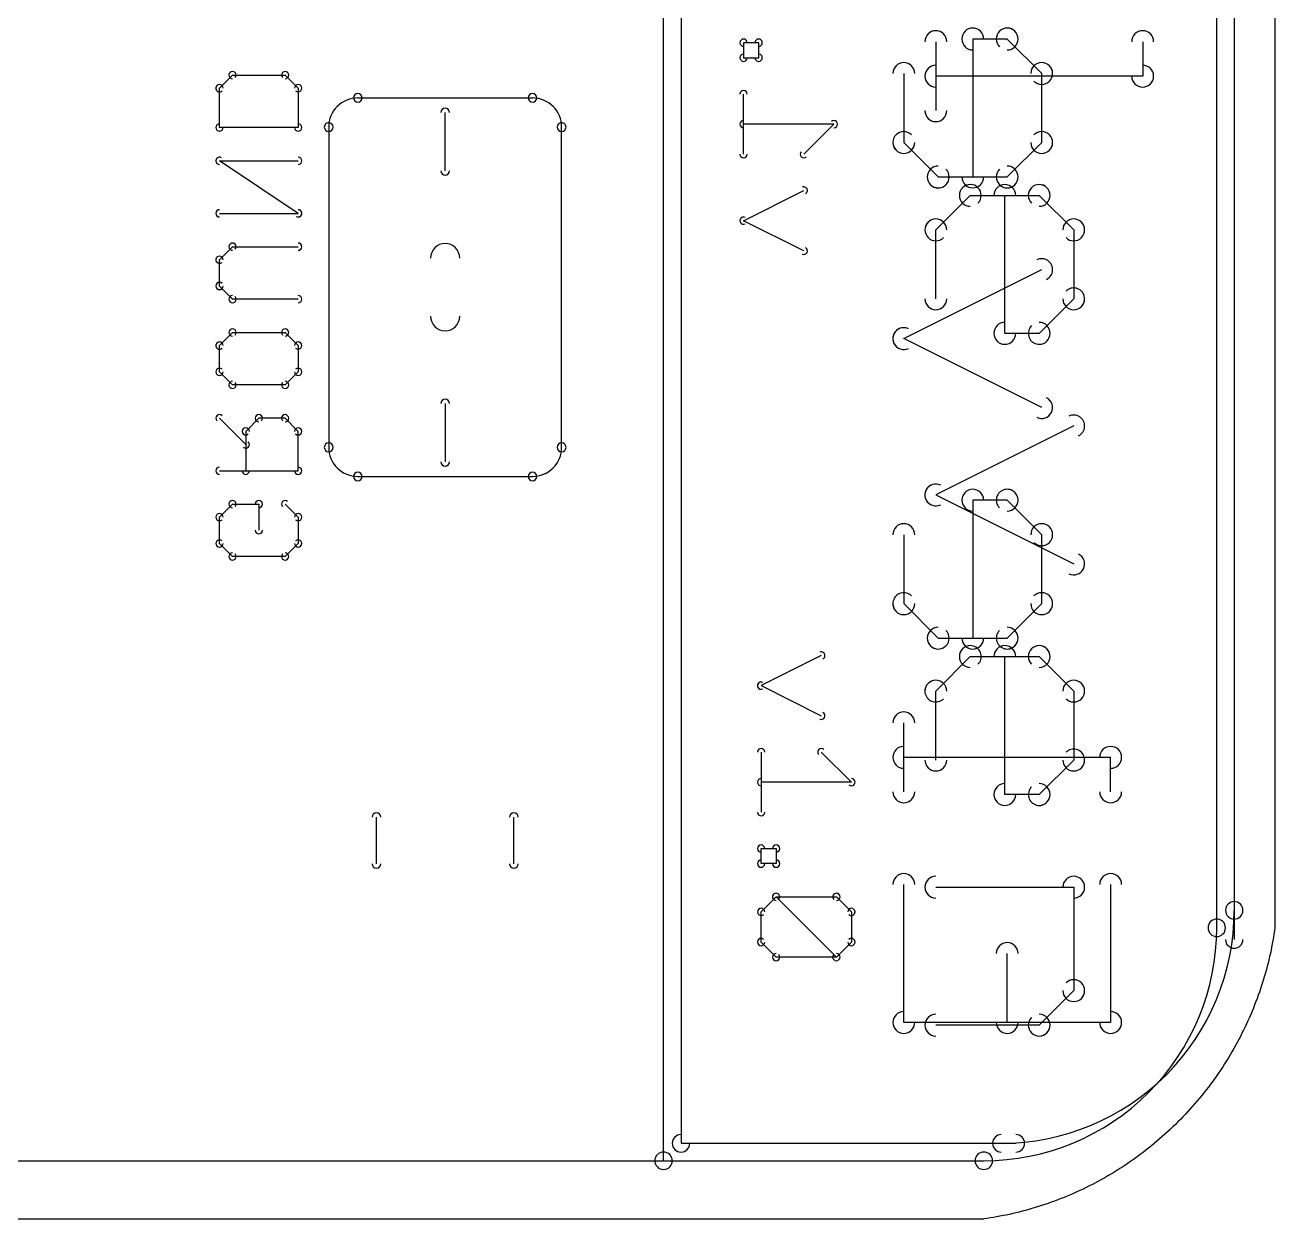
# Model space of a CAD drawing. Header units: inches. Extents: x 0 to 2.1, y -0.07 to 2.7.
# Drawn here: x 1.6707 to 2.1, y 0 to 0.41 of the extents above; entities that cross this region are included whole.
import ezdxf

# ---------------------------------------------------------------- set-up
doc = ezdxf.new("R2010")
doc.units = ezdxf.units.IN
doc.header["$LTSCALE"] = 0.0393700787401575
doc.header["$MEASUREMENT"] = 0
for name, color, linetype, true_color in [('freetronics11$components$ghosts', 9, 'Continuous', 0xbebebe), ('freetronics11$pcb', 96, 'Continuous', 0x007f00), ('freetronics11$screen', 52, 'Continuous', 0xd7d71f)]:
    doc.layers.add(name, color=color, linetype=linetype, true_color=true_color)

msp = doc.modelspace()

# ---------------------------------------------------------------- linework, layer by layer
at = {"layer": 'freetronics11$components$ghosts'}
for p, q in [((1.815, 0.3600000000000002, -0.0645677542339978), (1.815, 0.3800000000000002, -0.0645677542339978)), ((1.815, 0.2800000000000002, -0.0645677542339978), (1.815, 0.2600000000000002, -0.0645677542339978))]:
    msp.add_line(p, q, dxfattribs=at)
for centre, radius, start, end in [((1.815, 0.3800000000000002, -0.0645677542339978), 0.0015000000000001, 0, 180), ((1.815, 0.3600000000000002, -0.0645677542339978), 0.0015000000000001, 180, 0), ((1.815, 0.3300000000000002, -0.0645677542339978), 0.005, 0, 180), ((1.815, 0.3100000000000002, -0.0645677542339978), 0.005, 180, 0), ((1.815, 0.2800000000000002, -0.0645677542339978), 0.0015000000000001, 0, 180), ((1.815, 0.2600000000000002, -0.0645677542339978), 0.0015000000000001, 180, 0)]:
    msp.add_arc(centre, radius, start, end, dxfattribs=at)
at = {"layer": 'freetronics11$pcb'}
for p, q in [((2.1, 2.5, -0.063), (2.100000000000001, 0.1000000000000004, -0.063)), ((2.1, 2.5), (2.100000000000001, 0.1000000000000004)), ((2.100000000000001, 0.1000000000000004, -0.063), (2.100000000000001, 0.1000000000000004)), ((0.1000000000000008, 1e-16, -0.063), (2.000000000000002, 1e-16, -0.063)), ((0.1000000000000008, 1e-16), (2.000000000000002, 1e-16)), ((2.000000000000002, 1e-16, -0.063), (2.000000000000002, 1e-16))]:
    msp.add_line(p, q, dxfattribs=at)
for points in [[(2.100000000000001, 0.1000000000000004, -0.063), (2.087500800604823, 0.0124992291977263, -0.063), (2.000000000000002, 1e-16, -0.063)], [(2.100000000000001, 0.1000000000000004), (2.087500800604823, 0.0124992291977263), (2.000000000000002, 1e-16)]]:
    msp.add_rational_spline(points, [1, 0.7999939276539636, 0.9999999046296723], degree=2, dxfattribs=at)
at = {"layer": 'freetronics11$screen'}
for p, q in [((2.086, 0.5159999999999996), (2.086, 0.1059999999999996)), ((2.08, 0.1000000000000002, -0.0642037024644965), (2.08, 0.5100000000000002, -0.0642037024644965)), ((1.896, 0.4459999999999996), (1.896, 0.0259999999999996)), ((1.89, 0.0200000000000002, -0.0642037024644965), (1.89, 0.4400000000000002, -0.0642037024644965)), ((1.9175, 0.4039680000000002, -0.0642037024644965), (1.9175, 0.3987970000000002, -0.0642037024644965)), ((1.922671, 0.4039680000000002, -0.0642037024644965), (1.9175, 0.4039680000000002, -0.0642037024644965)), ((1.922671, 0.3987970000000002, -0.0642037024644965), (1.922671, 0.4039680000000002, -0.0642037024644965)), ((1.9835, 0.4043119999999996), (1.9835, 0.3806249999999995)), ((1.996187, 0.4052280000000002, -0.0642037024644965), (1.996187, 0.3578550000000002, -0.0642037024644965)), ((2.00803, 0.4052280000000002, -0.0642037024644965), (1.996187, 0.4052280000000002, -0.0642037024644965)), ((2.019874, 0.3933850000000002, -0.0642037024644965), (2.00803, 0.4052280000000002, -0.0642037024644965)), ((2.054561, 0.4043119999999996), (2.054561, 0.3924689999999996)), ((1.9175, 0.3987970000000002, -0.0642037024644965), (1.922671, 0.3987970000000002, -0.0642037024644965)), ((1.7375, 0.3883370000000002, -0.0642037024644965), (1.742004, 0.3928410000000002, -0.0642037024644965)), ((1.742004, 0.3928410000000002, -0.0642037024644965), (1.760019, 0.3928410000000002, -0.0642037024644965)), ((1.760019, 0.3928410000000002, -0.0642037024644965), (1.764523000000001, 0.3883370000000002, -0.0642037024644965)), ((1.9725, 0.3933850000000002, -0.0642037024644965), (1.9725, 0.3696980000000002, -0.0642037024644965)), ((2.054561, 0.3924689999999996), (1.9835, 0.3924689999999996)), ((2.019874, 0.3696980000000002, -0.0642037024644965), (2.019874, 0.3933850000000002, -0.0642037024644965)), ((1.7375, 0.3748260000000002, -0.0642037024644965), (1.7375, 0.3883370000000002, -0.0642037024644965)), ((1.764523000000001, 0.3883370000000002, -0.0642037024644965), (1.764523000000001, 0.3748260000000002, -0.0642037024644965)), ((1.785, 0.3850000000000002, -0.0642037024644965), (1.845, 0.3850000000000002, -0.0642037024644965)), ((1.9175, 0.3656480000000002, -0.0642037024644965), (1.9175, 0.3863330000000002, -0.0642037024644965)), ((1.764523000000001, 0.3748260000000002, -0.0642037024644965), (1.7375, 0.3748260000000002, -0.0642037024644965)), ((1.775, 0.3750000000000002, -0.0642037024644965), (1.775, 0.2650000000000002, -0.0642037024644965)), ((1.855, 0.2650000000000002, -0.0642037024644965), (1.855, 0.3750000000000002, -0.0642037024644965)), ((1.948526, 0.3759900000000002, -0.0642037024644965), (1.9175, 0.3759900000000002, -0.0642037024644965)), ((1.938184, 0.3656480000000002, -0.0642037024644965), (1.948526, 0.3759900000000002, -0.0642037024644965)), ((1.9725, 0.3696980000000002, -0.0642037024644965), (1.984343, 0.3578550000000002, -0.0642037024644965)), ((2.00803, 0.3578550000000002, -0.0642037024644965), (2.019874, 0.3696980000000002, -0.0642037024644965)), ((1.7375, 0.3633760000000002, -0.0642037024644965), (1.764523000000001, 0.3633760000000002, -0.0642037024644965)), ((1.764523000000001, 0.3453610000000002, -0.0642037024644965), (1.7375, 0.3633760000000002, -0.0642037024644965)), ((1.984343, 0.3578550000000002, -0.0642037024644965), (2.00803, 0.3578550000000002, -0.0642037024644965)), ((1.9175, 0.3428420000000002, -0.0642037024644965), (1.938184, 0.3531840000000002, -0.0642037024644965)), ((1.9835, 0.3396769999999996), (1.995343, 0.3515209999999996)), ((1.995343, 0.3515209999999996), (2.019030000000001, 0.3515209999999996)), ((2.007187, 0.3041469999999996), (2.007187, 0.3515209999999996)), ((2.019030000000001, 0.3515209999999996), (2.030874000000001, 0.3396769999999996)), ((1.7375, 0.3453610000000002, -0.0642037024644965), (1.764523000000001, 0.3453610000000002, -0.0642037024644965)), ((1.938184, 0.3325000000000002, -0.0642037024644965), (1.9175, 0.3428420000000002, -0.0642037024644965)), ((1.9835, 0.3159899999999995), (1.9835, 0.3396769999999996)), ((2.030874000000001, 0.3396769999999996), (2.030874000000001, 0.3159899999999995)), ((1.7375, 0.3294070000000002, -0.0642037024644965), (1.742004, 0.3339110000000002, -0.0642037024644965)), ((1.742004, 0.3339110000000002, -0.0642037024644965), (1.764523000000001, 0.3339110000000002, -0.0642037024644965)), ((1.7375, 0.3203990000000002, -0.0642037024644965), (1.7375, 0.3294070000000002, -0.0642037024644965)), ((1.9725, 0.3023540000000002, -0.0642037024644965), (2.019874, 0.3260410000000002, -0.0642037024644965)), ((1.742004, 0.3158960000000002, -0.0642037024644965), (1.7375, 0.3203990000000002, -0.0642037024644965)), ((1.764523000000001, 0.3158960000000002, -0.0642037024644965), (1.742004, 0.3158960000000002, -0.0642037024644965)), ((2.030874000000001, 0.3159899999999995), (2.019030000000001, 0.3041469999999996)), ((1.7375, 0.2999420000000002, -0.0642037024644965), (1.742004, 0.3044460000000002, -0.0642037024644965)), ((1.742004, 0.3044460000000002, -0.0642037024644965), (1.760019, 0.3044460000000002, -0.0642037024644965)), ((1.760019, 0.3044460000000002, -0.0642037024644965), (1.764523000000001, 0.2999420000000002, -0.0642037024644965)), ((2.019874, 0.2786670000000002, -0.0642037024644965), (1.9725, 0.3023540000000002, -0.0642037024644965)), ((2.019030000000001, 0.3041469999999996), (2.007187, 0.3041469999999996)), ((1.7375, 0.2909340000000002, -0.0642037024644965), (1.7375, 0.2999420000000002, -0.0642037024644965)), ((1.764523000000001, 0.2999420000000002, -0.0642037024644965), (1.764523000000001, 0.2909340000000002, -0.0642037024644965)), ((1.742004, 0.2864300000000002, -0.0642037024644965), (1.7375, 0.2909340000000002, -0.0642037024644965)), ((1.764523000000001, 0.2909340000000002, -0.0642037024644965), (1.760019, 0.2864300000000002, -0.0642037024644965)), ((1.760019, 0.2864300000000002, -0.0642037024644965), (1.742004, 0.2864300000000002, -0.0642037024644965)), ((1.746508, 0.2659730000000002, -0.0642037024644965), (1.7375, 0.2749810000000002, -0.0642037024644965)), ((1.751011, 0.2749810000000002, -0.0642037024644965), (1.746508, 0.2704770000000002, -0.0642037024644965)), ((1.760019, 0.2749810000000002, -0.0642037024644965), (1.751011, 0.2749810000000002, -0.0642037024644965)), ((1.764523000000001, 0.2704770000000002, -0.0642037024644965), (1.760019, 0.2749810000000002, -0.0642037024644965)), ((1.746508, 0.2704770000000002, -0.0642037024644965), (1.746508, 0.2569650000000002, -0.0642037024644965)), ((1.764523000000001, 0.2569650000000002, -0.0642037024644965), (1.764523000000001, 0.2704770000000002, -0.0642037024644965)), ((2.030874000000001, 0.2723329999999995), (1.9835, 0.2486459999999996)), ((1.7375, 0.2569650000000002, -0.0642037024644965), (1.764523000000001, 0.2569650000000002, -0.0642037024644965)), ((1.785, 0.2550000000000002, -0.0642037024644965), (1.845, 0.2550000000000002, -0.0642037024644965)), ((1.7375, 0.2410110000000002, -0.0642037024644965), (1.742004, 0.2455150000000002, -0.0642037024644965)), ((1.742004, 0.2455150000000002, -0.0642037024644965), (1.751011, 0.2455150000000002, -0.0642037024644965)), ((1.751011, 0.2455150000000002, -0.0642037024644965), (1.751011, 0.2365080000000002, -0.0642037024644965)), ((1.760019, 0.2455150000000002, -0.0642037024644965), (1.764523000000001, 0.2410110000000002, -0.0642037024644965)), ((1.9835, 0.2486459999999996), (2.030874000000001, 0.2249589999999995)), ((1.996187, 0.2468530000000002, -0.0642037024644965), (1.996187, 0.1994790000000002, -0.0642037024644965)), ((2.00803, 0.2468530000000002, -0.0642037024644965), (1.996187, 0.2468530000000002, -0.0642037024644965)), ((2.019874, 0.2350100000000002, -0.0642037024644965), (2.00803, 0.2468530000000002, -0.0642037024644965)), ((1.7375, 0.2320040000000002, -0.0642037024644965), (1.7375, 0.2410110000000002, -0.0642037024644965)), ((1.764523000000001, 0.2410110000000002, -0.0642037024644965), (1.764523000000001, 0.2320040000000002, -0.0642037024644965)), ((1.742004, 0.2275000000000002, -0.0642037024644965), (1.7375, 0.2320040000000002, -0.0642037024644965)), ((1.764523000000001, 0.2320040000000002, -0.0642037024644965), (1.760019, 0.2275000000000002, -0.0642037024644965)), ((1.9725, 0.2350100000000002, -0.0642037024644965), (1.9725, 0.2113230000000002, -0.0642037024644965)), ((2.019874, 0.2113230000000002, -0.0642037024644965), (2.019874, 0.2350100000000002, -0.0642037024644965)), ((1.760019, 0.2275000000000002, -0.0642037024644965), (1.742004, 0.2275000000000002, -0.0642037024644965)), ((1.9725, 0.2113230000000002, -0.0642037024644965), (1.984343, 0.1994790000000002, -0.0642037024644965)), ((2.00803, 0.1994790000000002, -0.0642037024644965), (2.019874, 0.2113230000000002, -0.0642037024644965)), ((1.984343, 0.1994790000000002, -0.0642037024644965), (2.00803, 0.1994790000000002, -0.0642037024644965)), ((1.944184, 0.1934999999999996), (1.923500000000001, 0.1831579999999996)), ((1.9835, 0.1813019999999996), (1.995343, 0.1931449999999996)), ((1.995343, 0.1931449999999996), (2.019030000000001, 0.1931449999999996)), ((2.007187, 0.1457719999999996), (2.007187, 0.1931449999999996)), ((2.019030000000001, 0.1931449999999996), (2.030874000000001, 0.1813019999999996)), ((1.923500000000001, 0.1831579999999996), (1.944184, 0.1728159999999996)), ((1.9835, 0.1576149999999996), (1.9835, 0.1813019999999996)), ((2.030874000000001, 0.1813019999999996), (2.030874000000001, 0.1576149999999996)), ((1.9725, 0.1466880000000002, -0.0642037024644965), (1.9725, 0.1703750000000002, -0.0642037024644965)), ((1.923500000000001, 0.1603519999999996), (1.923500000000001, 0.1396669999999996)), ((1.944184, 0.1603519999999996), (1.954526, 0.1500099999999996)), ((2.043561, 0.1585310000000002, -0.0642037024644965), (1.9725, 0.1585310000000002, -0.0642037024644965)), ((2.030874000000001, 0.1576149999999996), (2.019030000000001, 0.1457719999999996)), ((2.043561, 0.1466880000000002, -0.0642037024644965), (2.043561, 0.1585310000000002, -0.0642037024644965)), ((1.954526, 0.1500099999999996), (1.923500000000001, 0.1500099999999996)), ((2.019030000000001, 0.1457719999999996), (2.007187, 0.1457719999999996)), ((1.791378, 0.1220000000000002, -0.0642037024644965), (1.791378, 0.1380000000000002, -0.0642037024644965)), ((1.838622, 0.1220000000000002, -0.0642037024644965), (1.838622, 0.1380000000000002, -0.0642037024644965)), ((1.923500000000001, 0.1272029999999996), (1.928671, 0.1272029999999996)), ((1.923500000000001, 0.1220319999999996), (1.923500000000001, 0.1272029999999996)), ((1.928671, 0.1272029999999996), (1.928671, 0.1220319999999996)), ((1.928671, 0.1220319999999996), (1.923500000000001, 0.1220319999999996)), ((1.9725, 0.0675000000000002, -0.0642037024644965), (1.9725, 0.1148740000000002, -0.0642037024644965)), ((1.9835, 0.1139579999999996), (2.030874000000001, 0.1139579999999996)), ((2.030874000000001, 0.1139579999999996), (2.030874000000001, 0.0784279999999996)), ((2.043561, 0.1148740000000002, -0.0642037024644965), (2.043561, 0.0675000000000002, -0.0642037024644965)), ((1.923500000000001, 0.1054579999999996), (1.928671, 0.1106289999999996)), ((1.928671, 0.1106289999999996), (1.949355000000001, 0.1106289999999996)), ((1.928671, 0.1106289999999996), (1.949355000000001, 0.0899449999999996)), ((1.949355000000001, 0.1106289999999996), (1.954526, 0.1054579999999996)), ((1.923500000000001, 0.0951159999999996), (1.923500000000001, 0.1054579999999996)), ((1.954526, 0.1054579999999996), (1.954526, 0.0951159999999996)), ((2.086, 0.1059999999999996), (2.086, 0.0959999999999996)), ((1.928671, 0.0899449999999996), (1.923500000000001, 0.0951159999999996)), ((1.954526, 0.0951159999999996), (1.949355000000001, 0.0899449999999996)), ((2.00803, 0.0675000000000002, -0.0642037024644965), (2.00803, 0.0911870000000002, -0.0642037024644965)), ((1.949355000000001, 0.0899449999999996), (1.928671, 0.0899449999999996)), ((2.030874000000001, 0.0784279999999996), (2.019030000000001, 0.0665839999999996)), ((2.043561, 0.0675000000000002, -0.0642037024644965), (1.9725, 0.0675000000000002, -0.0642037024644965)), ((2.019030000000001, 0.0665839999999996), (1.9835, 0.0665839999999996)), ((1.896, 0.0259999999999996), (2.011, 0.0259999999999996)), ((0.1000000000000001, 0.0200000000000002, -0.0642037024644965), (1.89, 0.0200000000000002, -0.0642037024644965)), ((1.89, 0.0200000000000002, -0.0642037024644965), (2, 0.0200000000000002, -0.0642037024644965))]:
    msp.add_line(p, q, dxfattribs=at)
for centre, radius, start, end in [((1.9835, 0.4043119999999996), 0.00375, 0, 180), ((1.996187, 0.4052280000000002, -0.0642037024644965), 0.00375, 0, 180), ((1.996187, 0.4052280000000003, -0.0642037024644965), 0.00375, 90, 270), ((2.0080305, 0.4052285000000002, -0.0642037024644965), 0.0037497872606323, 45.0000000000018, 225.0000000000018), ((2.00803, 0.4052280000000003, -0.0642037024644965), 0.00375, 270, 90), ((2.054561000000001, 0.4043119999999996), 0.0037499999999999, 0, 180), ((1.9175, 0.4039680000000002, -0.0642037024644965), 0.00125, 0, 180), ((1.9175, 0.4039680000000002, -0.0642037024644965), 0.00125, 90, 270), ((1.922671, 0.4039680000000002, -0.0642037024644965), 0.00125, 0, 180), ((1.922671, 0.4039680000000002, -0.0642037024644965), 0.00125, 270, 90), ((1.9175, 0.3987970000000002, -0.0642037024644965), 0.00125, 90, 270), ((1.922671, 0.3987970000000002, -0.0642037024644965), 0.00125, 270, 90), ((1.9175, 0.3987970000000002, -0.0642037024644965), 0.00125, 180, 0), ((1.922671, 0.3987970000000002, -0.0642037024644965), 0.00125, 180, 0), ((1.9725, 0.3933850000000002, -0.0642037024644965), 0.00375, 0, 180), ((1.9835, 0.3924689999999995), 0.00375, 90, 270), ((2.019874, 0.3933850000000002, -0.0642037024644965), 0.0037499999999999, 0, 180), ((2.0198735, 0.3933845000000002, -0.0642037024644965), 0.0037497872606323, 225.0000000000018, 45.0000000000018), ((2.054561, 0.3924689999999995), 0.00375, 270, 90), ((1.742004, 0.3928410000000002, -0.0642037024644965), 0.00125, 90, 270), ((1.742004, 0.3928410000000002, -0.0642037024644965), 0.0012501647891378, 314.9999999999964, 134.9999999999964), ((1.760019, 0.3928410000000002, -0.0642037024644965), 0.0012501647891379, 44.9999999999964, 224.9999999999964), ((1.760019, 0.3928410000000002, -0.0642037024644965), 0.00125, 270, 90), ((2.054561000000001, 0.3924689999999996), 0.0037499999999999, 180, 0), ((1.7375, 0.3883370000000002, -0.0642037024644965), 0.0012501647891378, 134.9999999999964, 314.9999999999964), ((1.7375, 0.3883370000000002, -0.0642037024644965), 0.00125, 0, 180), ((1.764523000000001, 0.3883370000000002, -0.0642037024644965), 0.00125, 0, 180), ((1.764523000000001, 0.3883370000000002, -0.0642037024644965), 0.0012501647891378, 225.0000000000036, 45.0000000000036), ((1.785, 0.3850000000000002, -0.0642037024644965), 0.0015, 90, 270), ((1.785, 0.3850000000000002, -0.0642037024644965), 0.0015, 270, 90), ((1.845, 0.3850000000000002, -0.0642037024644965), 0.0015, 90, 270), ((1.845, 0.3850000000000002, -0.0642037024644965), 0.0015, 270, 90), ((1.9175, 0.3863330000000002, -0.0642037024644965), 0.00125, 0, 180), ((1.784999992529248, 0.3750000074707521, -0.0642037024644965), 0.009999992529251, 89.99995719571326, 180.000042804287), ((1.845000007470752, 0.3750000074707521, -0.0642037024644965), 0.009999992529251, 359.9999571957133, 90.00004280428675), ((1.9835, 0.3806249999999995), 0.00375, 180, 0), ((1.7375, 0.3748260000000002, -0.0642037024644965), 0.00125, 90, 270), ((1.7375, 0.3748260000000002, -0.0642037024644965), 0.00125, 180, 0), ((1.764523000000001, 0.3748260000000002, -0.0642037024644965), 0.00125, 180, 0), ((1.764523000000001, 0.3748260000000002, -0.0642037024644965), 0.00125, 270, 90), ((1.775, 0.3750000000000002, -0.0642037024644965), 0.0014999999999999, 0, 180), ((1.775, 0.3750000000000002, -0.0642037024644965), 0.0014999999999999, 180, 0), ((1.855, 0.3750000000000002, -0.0642037024644965), 0.0015000000000001, 0, 180), ((1.855, 0.3750000000000002, -0.0642037024644965), 0.0015000000000001, 180, 0), ((1.9175, 0.3759900000000003, -0.0642037024644965), 0.00125, 90, 270), ((1.9485265, 0.3759905000000002, -0.0642037024644965), 0.0012494576823566, 315.0000000000018, 135.0000000000018), ((1.948526, 0.3759900000000003, -0.0642037024644965), 0.00125, 270, 90), ((1.9725, 0.3696980000000002, -0.0642037024644965), 0.0037504943674134, 45.0000000000012, 225.0000000000012), ((1.9725, 0.3696980000000002, -0.0642037024644965), 0.00375, 180, 0), ((2.019874, 0.3696980000000002, -0.0642037024644965), 0.0037499999999999, 180, 0), ((2.0198735, 0.3696980000000002, -0.0642037024644965), 0.0037501408306889, 314.9945983049529, 134.9945983049529), ((1.9175, 0.3656480000000002, -0.0642037024644965), 0.00125, 180, 0), ((1.938184, 0.3656480000000002, -0.0642037024644965), 0.0012501647891378, 135.0000000000036, 315.0000000000036), ((1.7375, 0.3633760000000003, -0.0642037024644965), 0.00125, 90, 270), ((1.7375, 0.3633760000000003, -0.0642037024644965), 0.0012497395728711, 56.32264791533574, 236.3226479153357), ((1.764523000000001, 0.3633760000000003, -0.0642037024644965), 0.00125, 270, 90), ((1.984343, 0.3578550000000003, -0.0642037024644965), 0.00375, 90, 270), ((2.00803, 0.3578550000000003, -0.0642037024644965), 0.00375, 270, 90), ((1.9843435, 0.3578545000000002, -0.0642037024644965), 0.0037497872606323, 224.9999999999994, 44.9999999999994), ((1.996187, 0.3578550000000002, -0.0642037024644965), 0.00375, 180, 0), ((2.0080305, 0.3578545000000002, -0.0642037024644965), 0.0037497872606323, 134.9999999999982, 314.9999999999982), ((1.938184, 0.3531840000000002, -0.0642037024644965), 0.0012499619994224, 296.5650511770768, 116.5650511770769), ((1.995343, 0.3515209999999995), 0.00375, 90, 270), ((1.995343500000001, 0.3515204999999996), 0.0037497872606323, 315.0000000000006, 135.0000000000006), ((2.007187, 0.3515209999999996), 0.00375, 0, 180), ((2.0190305, 0.3515204999999996), 0.0037497872606323, 45.0000000000018, 225.0000000000018), ((2.019030000000001, 0.3515209999999995), 0.00375, 270, 90), ((1.7375, 0.3453610000000003, -0.0642037024644965), 0.00125, 90, 270), ((1.764523000000001, 0.3453610000000003, -0.0642037024644965), 0.0012497395728711, 236.3226479153357, 56.32264791533574), ((1.764523000000001, 0.3453610000000003, -0.0642037024644965), 0.00125, 270, 90), ((1.9175, 0.3428420000000002, -0.0642037024644965), 0.0012499619994224, 63.43494882292201, 243.434948822922), ((1.9175, 0.3428420000000002, -0.0642037024644965), 0.0012499619994224, 116.565051177078, 296.565051177078), ((1.9835, 0.3396774999999995), 0.0037501408306889, 135.0054016950435, 315.0054016950435), ((1.9835, 0.3396769999999996), 0.00375, 0, 180), ((2.030874000000001, 0.3396769999999996), 0.0037500000000001, 0, 180), ((2.0308735, 0.3396774999999995), 0.0037497872606321, 225.0000000000018, 45.0000000000018), ((1.742004, 0.3339110000000002, -0.0642037024644965), 0.00125, 90, 270), ((1.742004, 0.3339110000000002, -0.0642037024644965), 0.0012501647891378, 314.9999999999964, 134.9999999999964), ((1.764523000000001, 0.3339110000000002, -0.0642037024644965), 0.00125, 270, 90), ((1.7375, 0.3294070000000002, -0.0642037024644965), 0.00125, 0, 180), ((1.938184, 0.3325000000000002, -0.0642037024644965), 0.0012499619994224, 243.4349488229232, 63.43494882292315), ((1.7375, 0.3294070000000002, -0.0642037024644965), 0.0012501647891378, 134.9999999999964, 314.9999999999964), ((2.019874, 0.3260410000000002, -0.0642037024644965), 0.0037498859982672, 296.5650511770772, 116.5650511770772), ((1.7375, 0.3203990000000002, -0.0642037024644965), 0.0012501647891378, 45.0000000000036, 225.0000000000036), ((1.7375, 0.3203990000000002, -0.0642037024644965), 0.00125, 180, 0), ((2.0308735, 0.3159904999999995), 0.0037497872606321, 314.9999999999982, 134.9999999999982), ((1.742004, 0.3158960000000002, -0.0642037024644965), 0.00125, 90, 270), ((1.742004, 0.3158955000000002, -0.0642037024644965), 0.0012498112857548, 224.9837918591233, 44.98379185912331), ((1.764523000000001, 0.3158960000000002, -0.0642037024644965), 0.00125, 270, 90), ((1.9835, 0.3159899999999995), 0.00375, 180, 0), ((2.030874000000001, 0.3159899999999995), 0.0037500000000001, 180, 0), ((1.742004, 0.3044460000000002, -0.0642037024644965), 0.00125, 90, 270), ((1.742004, 0.3044460000000002, -0.0642037024644965), 0.0012501647891378, 314.9999999999964, 134.9999999999964), ((1.760019, 0.3044460000000002, -0.0642037024644965), 0.0012501647891379, 44.9999999999964, 224.9999999999964), ((1.760019, 0.3044460000000002, -0.0642037024644965), 0.00125, 270, 90), ((1.9725, 0.3023540000000002, -0.0642037024644965), 0.0037498859982672, 63.43494882292277, 243.4349488229228), ((1.9725, 0.3023540000000002, -0.0642037024644965), 0.0037498859982672, 116.5650511770772, 296.5650511770772), ((2.007187, 0.3041469999999996), 0.00375, 90, 270), ((2.0190305, 0.3041469999999996), 0.0037501408306889, 134.9945983049529, 314.9945983049529), ((2.019030000000001, 0.3041469999999996), 0.00375, 270, 90), ((1.7375, 0.2999420000000002, -0.0642037024644965), 0.0012501647891378, 134.9999999999964, 314.9999999999964), ((1.7375, 0.2999420000000002, -0.0642037024644965), 0.00125, 0, 180), ((1.764523000000001, 0.2999420000000002, -0.0642037024644965), 0.00125, 0, 180), ((1.764523000000001, 0.2999420000000002, -0.0642037024644965), 0.0012501647891378, 225.0000000000036, 45.0000000000036), ((2.007187, 0.3041469999999996), 0.00375, 180, 0), ((1.7375, 0.2909340000000002, -0.0642037024644965), 0.0012501647891378, 44.9999999999964, 224.9999999999964), ((1.764523000000001, 0.2909340000000002, -0.0642037024644965), 0.0012501647891378, 315.0000000000036, 135.0000000000036), ((1.7375, 0.2909340000000002, -0.0642037024644965), 0.00125, 180, 0), ((1.742004, 0.2864300000000002, -0.0642037024644965), 0.00125, 90, 270), ((1.760019, 0.2864300000000002, -0.0642037024644965), 0.00125, 270, 90), ((1.764523000000001, 0.2909340000000002, -0.0642037024644965), 0.00125, 180, 0), ((1.742004, 0.2864300000000002, -0.0642037024644965), 0.0012501647891378, 225.0000000000036, 45.0000000000036), ((1.760019, 0.2864300000000002, -0.0642037024644965), 0.0012501647891379, 135.0000000000036, 315.0000000000036), ((2.019874, 0.2786670000000002, -0.0642037024644965), 0.0037498859982672, 243.4349488229232, 63.43494882292315), ((1.7375, 0.2749805000000002, -0.0642037024644965), 0.0012498112857548, 44.98379185912511, 224.9837918591251), ((1.751011, 0.2749810000000003, -0.0642037024644965), 0.00125, 90, 270), ((1.7510115, 0.2749805000000002, -0.0642037024644965), 0.0012494576823567, 315, 135), ((1.760019, 0.2749805000000002, -0.0642037024644965), 0.0012498112857549, 44.98379185912331, 224.9837918591233), ((1.760019, 0.2749810000000003, -0.0642037024644965), 0.00125, 270, 90), ((2.030874000000001, 0.2723329999999996), 0.0037498859982671, 296.5650511770772, 116.5650511770772), ((1.746508, 0.2704770000000002, -0.0642037024644965), 0.00125, 0, 180), ((1.746508, 0.2704765000000002, -0.0642037024644965), 0.0012498112857548, 135.0162081408767, 315.0162081408767), ((1.764523000000001, 0.2704770000000002, -0.0642037024644965), 0.00125, 0, 180), ((1.764523000000001, 0.2704765000000002, -0.0642037024644965), 0.0012498112857548, 224.9837918591233, 44.98379185912331), ((1.746508, 0.2659730000000002, -0.0642037024644965), 0.0012501647891378, 225.0000000000036, 45.0000000000036), ((1.775, 0.2650000000000002, -0.0642037024644965), 0.0014999999999999, 0, 180), ((1.855, 0.2650000000000002, -0.0642037024644965), 0.0015000000000001, 0, 180), ((1.775, 0.2650000000000002, -0.0642037024644965), 0.0014999999999999, 180, 0), ((1.784999992529248, 0.2649999925292484, -0.0642037024644965), 0.009999992529251, 179.9999571957133, 270.0000428042867), ((1.845000007470752, 0.2649999925292484, -0.0642037024644965), 0.009999992529251, 269.9999571957133, 4.28042870602e-05), ((1.855, 0.2650000000000002, -0.0642037024644965), 0.0015000000000001, 180, 0), ((1.7375, 0.2569650000000002, -0.0642037024644965), 0.00125, 90, 270), ((1.764523000000001, 0.2569650000000002, -0.0642037024644965), 0.00125, 270, 90), ((1.746508, 0.2569650000000002, -0.0642037024644965), 0.00125, 180, 0), ((1.764523000000001, 0.2569650000000002, -0.0642037024644965), 0.00125, 180, 0), ((1.785, 0.2550000000000002, -0.0642037024644965), 0.0015, 90, 270), ((1.785, 0.2550000000000002, -0.0642037024644965), 0.0015, 270, 90), ((1.845, 0.2550000000000002, -0.0642037024644965), 0.0015, 90, 270), ((1.845, 0.2550000000000002, -0.0642037024644965), 0.0015, 270, 90), ((1.9835, 0.2486459999999996), 0.0037498859982671, 63.43494882292296, 243.434948822923), ((1.9835, 0.2486459999999996), 0.0037498859982671, 116.5650511770771, 296.565051177077), ((1.996187, 0.2468530000000002, -0.0642037024644965), 0.00375, 0, 180), ((1.996187, 0.2468530000000002, -0.0642037024644965), 0.00375, 90, 270), ((2.0080305, 0.2468530000000002, -0.0642037024644965), 0.0037501408306889, 45.00540169504706, 225.0054016950471), ((2.00803, 0.2468530000000002, -0.0642037024644965), 0.00375, 270, 90), ((1.742004, 0.2455150000000002, -0.0642037024644965), 0.00125, 90, 270), ((1.742004, 0.2455155000000002, -0.0642037024644965), 0.0012498112857548, 315.0162081408758, 135.0162081408758), ((1.751011, 0.2455150000000002, -0.0642037024644965), 0.0012500000000001, 0, 180), ((1.751011, 0.2455150000000002, -0.0642037024644965), 0.00125, 270, 90), ((1.760019, 0.2455155000000002, -0.0642037024644965), 0.0012498112857549, 44.98379185912421, 224.9837918591242), ((1.7375, 0.2410110000000002, -0.0642037024644965), 0.00125, 0, 180), ((1.7375, 0.2410115000000002, -0.0642037024644965), 0.0012498112857548, 135.0162081408767, 315.0162081408767), ((1.764523000000001, 0.2410110000000002, -0.0642037024644965), 0.00125, 0, 180), ((1.764523000000001, 0.2410115000000002, -0.0642037024644965), 0.0012498112857548, 224.9837918591233, 44.98379185912331), ((1.751011, 0.2365080000000002, -0.0642037024644965), 0.0012500000000001, 180, 0), ((1.9725, 0.2350100000000002, -0.0642037024644965), 0.00375, 0, 180), ((2.019874, 0.2350100000000002, -0.0642037024644965), 0.0037499999999999, 0, 180), ((2.0198735, 0.2350095000000002, -0.0642037024644965), 0.0037497872606323, 225.0000000000021, 45.0000000000021), ((1.7375, 0.2320040000000002, -0.0642037024644965), 0.0012501647891378, 44.9999999999964, 224.9999999999964), ((1.7375, 0.2320040000000002, -0.0642037024644965), 0.00125, 180, 0), ((1.764523000000001, 0.2320040000000002, -0.0642037024644965), 0.00125, 180, 0), ((1.764523000000001, 0.2320040000000002, -0.0642037024644965), 0.0012501647891378, 315.0000000000036, 135.0000000000036), ((1.742004, 0.2275000000000002, -0.0642037024644965), 0.00125, 90, 270), ((1.742004, 0.2275000000000002, -0.0642037024644965), 0.0012501647891378, 225.0000000000036, 45.0000000000036), ((1.760019, 0.2275000000000002, -0.0642037024644965), 0.0012501647891379, 135.0000000000036, 315.0000000000036), ((1.760019, 0.2275000000000002, -0.0642037024644965), 0.00125, 270, 90), ((2.030874000000001, 0.2249589999999996), 0.0037498859982671, 243.4349488229232, 63.43494882292315), ((1.9725, 0.2113225000000002, -0.0642037024644965), 0.0037501408306889, 44.99459830495624, 224.9945983049563), ((2.0198735, 0.2113225000000002, -0.0642037024644965), 0.0037497872606323, 314.9999999999979, 134.9999999999979), ((1.9725, 0.2113230000000002, -0.0642037024644965), 0.00375, 180, 0), ((2.019874, 0.2113230000000002, -0.0642037024644965), 0.0037499999999999, 180, 0), ((1.984343, 0.1994790000000002, -0.0642037024644965), 0.00375, 90, 270), ((1.9843435, 0.1994795000000002, -0.0642037024644965), 0.0037497872606323, 224.9999999999997, 44.99999999999971), ((2.0080305, 0.1994795000000002, -0.0642037024644965), 0.0037497872606323, 134.9999999999979, 314.9999999999979), ((2.00803, 0.1994790000000002, -0.0642037024644965), 0.00375, 270, 90), ((1.996187, 0.1994790000000002, -0.0642037024644965), 0.00375, 180, 0), ((1.944184, 0.1934999999999996), 0.0012499619994224, 296.5650511770768, 116.5650511770769), ((1.995343, 0.1931449999999996), 0.00375, 90, 270), ((1.995343500000001, 0.1931454999999996), 0.0037497872606323, 315.0000000000003, 135.0000000000003), ((2.007187, 0.1931449999999996), 0.00375, 0, 180), ((2.0190305, 0.1931454999999996), 0.0037497872606323, 45.0000000000021, 225.0000000000021), ((2.019030000000001, 0.1931449999999996), 0.00375, 270, 90), ((1.9835, 0.1813019999999996), 0.00375, 0, 180), ((2.030874000000001, 0.1813019999999996), 0.0037500000000001, 0, 180), ((1.923500000000001, 0.1831579999999995), 0.0012499619994224, 63.43494882292315, 243.4349488229232), ((1.923500000000001, 0.1831579999999995), 0.0012499619994224, 116.5650511770769, 296.5650511770768), ((1.9835, 0.1813019999999996), 0.0037504943674134, 134.9999999999988, 314.9999999999989), ((2.0308735, 0.1813019999999996), 0.0037501408306888, 225.0054016950471, 45.00540169504706), ((1.944184, 0.1728159999999996), 0.0012499619994224, 243.4349488229232, 63.43494882292315), ((1.9725, 0.1703750000000002, -0.0642037024644965), 0.00375, 0, 180), ((1.923500000000001, 0.1603519999999996), 0.00125, 0, 180), ((1.944184, 0.1603519999999996), 0.0012501647891378, 44.9999999999964, 224.9999999999964), ((1.9725, 0.1585310000000002, -0.0642037024644965), 0.00375, 90, 270), ((2.0308735, 0.1576154999999996), 0.0037497872606321, 314.9999999999982, 134.9999999999982), ((2.043561, 0.1585310000000002, -0.0642037024644965), 0.0037500000000001, 0, 180), ((2.043561, 0.1585310000000002, -0.0642037024644965), 0.00375, 270, 90), ((1.9835, 0.1576149999999996), 0.00375, 180, 0), ((2.030874000000001, 0.1576149999999996), 0.0037500000000001, 180, 0), ((1.923500000000001, 0.1500099999999996), 0.00125, 90, 270), ((1.9545265, 0.1500094999999996), 0.0012494576823567, 224.9999999999982, 44.9999999999982), ((1.954526, 0.1500099999999996), 0.00125, 270, 90), ((1.9725, 0.1466880000000002, -0.0642037024644965), 0.00375, 180, 0), ((2.007187, 0.1457719999999996), 0.00375, 90, 270), ((2.0190305, 0.1457714999999996), 0.0037497872606323, 134.9999999999979, 314.9999999999979), ((2.019030000000001, 0.1457719999999996), 0.00375, 270, 90), ((2.043561, 0.1466880000000002, -0.0642037024644965), 0.0037500000000001, 180, 0), ((2.007187, 0.1457719999999996), 0.00375, 180, 0), ((1.791378, 0.1380000000000002, -0.0642037024644965), 0.0014999999999999, 0, 180), ((1.838622, 0.1380000000000002, -0.0642037024644965), 0.0015000000000001, 0, 180), ((1.923500000000001, 0.1396669999999996), 0.00125, 180, 0), ((1.923500000000001, 0.1272029999999996), 0.00125, 90, 270), ((1.923500000000001, 0.1272029999999996), 0.00125, 0, 180), ((1.928671, 0.1272029999999996), 0.00125, 0, 180), ((1.928671, 0.1272029999999996), 0.00125, 270, 90), ((1.791378, 0.1220000000000002, -0.0642037024644965), 0.0014999999999999, 180, 0), ((1.838622, 0.1220000000000002, -0.0642037024644965), 0.0015000000000001, 180, 0), ((1.923500000000001, 0.1220319999999996), 0.00125, 90, 270), ((1.923500000000001, 0.1220319999999996), 0.00125, 180, 0), ((1.928671, 0.1220319999999996), 0.00125, 180, 0), ((1.928671, 0.1220319999999996), 0.00125, 270, 90), ((1.9725, 0.1148740000000002, -0.0642037024644965), 0.00375, 0, 180), ((1.9835, 0.1139579999999996), 0.00375, 90, 270), ((2.030874000000001, 0.1139579999999996), 0.0037500000000001, 0, 180), ((2.030874000000001, 0.1139579999999996), 0.00375, 270, 90), ((2.043561, 0.1148740000000002, -0.0642037024644965), 0.0037500000000001, 0, 180), ((1.928671, 0.1106289999999996), 0.00125, 90, 270), ((1.928671, 0.1106294999999996), 0.0012498112857548, 44.98379185912376, 224.9837918591238), ((1.928671, 0.1106294999999996), 0.0012498112857548, 315.0162081408762, 135.0162081408763), ((1.949355000000001, 0.1106294999999996), 0.0012498112857548, 44.98379185912376, 224.9837918591238), ((1.949355000000001, 0.1106289999999996), 0.00125, 270, 90), ((2.086, 0.1059999999999996), 0.0030000000000001, 0, 180), ((2.086, 0.1059999999999996), 0.0030000000000001, 0, 180), ((1.923500000000001, 0.1054579999999996), 0.00125, 0, 180), ((1.923500000000001, 0.1054584999999996), 0.0012498112857548, 135.0162081408758, 315.0162081408758), ((1.954526, 0.1054579999999996), 0.00125, 0, 180), ((1.9545265, 0.1054584999999996), 0.0012494576823567, 224.9999999999986, 44.99999999999865), ((2.006000059766015, 0.1059999402339849), 0.0799999402340077, 269.9999571957133, 4.28042869409e-05), ((2.086, 0.1059999999999996), 0.0030000000000001, 180, 0), ((2.000000059766014, 0.0999999402339856, -0.0642037024644965), 0.0799999402340077, 269.9999571957129, 4.28042869409e-05), ((2.08, 0.1000000000000002, -0.0642037024644965), 0.0030000000000001, 0, 180), ((2.08, 0.1000000000000002, -0.0642037024644965), 0.0030000000000001, 180, 0), ((1.923500000000001, 0.0951159999999996), 0.0012501647891378, 45.0000000000036, 225.0000000000036), ((1.923500000000001, 0.0951159999999996), 0.00125, 180, 0), ((1.954526, 0.0951159999999996), 0.00125, 180, 0), ((1.9545265, 0.0951159999999996), 0.0012498112857548, 314.9837918591287, 134.9837918591287), ((2.00803, 0.0911870000000002, -0.0642037024644965), 0.0037499999999999, 0, 180), ((2.086, 0.0959999999999996), 0.0030000000000001, 180, 0), ((1.928671, 0.0899449999999996), 0.00125, 90, 270), ((1.928671, 0.0899449999999996), 0.0012501647891378, 224.9999999999964, 44.9999999999964), ((1.949355000000001, 0.0899449999999996), 0.0012501647891378, 135.0000000000036, 315.0000000000036), ((1.949355000000001, 0.0899449999999996), 0.0012501647891378, 224.9999999999964, 44.9999999999964), ((1.949355000000001, 0.0899449999999996), 0.00125, 270, 90), ((2.0308735, 0.0784274999999996), 0.0037497872606321, 314.9999999999979, 134.9999999999979), ((2.030874000000001, 0.0784279999999996), 0.0037500000000001, 180, 0), ((1.9725, 0.0675000000000002, -0.0642037024644965), 0.00375, 90, 270), ((1.9835, 0.0665839999999996), 0.00375, 90, 270), ((2.0190305, 0.0665839999999996), 0.0037501408306889, 134.9945983049528, 314.9945983049528), ((2.019030000000001, 0.0665839999999996), 0.00375, 270, 90), ((2.043561, 0.0675000000000002, -0.0642037024644965), 0.00375, 270, 90), ((1.9725, 0.0675000000000002, -0.0642037024644965), 0.00375, 180, 0), ((2.00803, 0.0675000000000002, -0.0642037024644965), 0.0037499999999999, 180, 0), ((2.043561, 0.0675000000000002, -0.0642037024644965), 0.0037500000000001, 180, 0), ((1.896, 0.0259999999999996), 0.003, 90, 270), ((1.896000000000001, 0.0259999999999996), 0.003, 180, 0), ((2.006, 0.0259999999999996), 0.003, 90, 270), ((2.011, 0.0259999999999996), 0.003, 270, 90), ((1.89, 0.0200000000000002, -0.0642037024644965), 0.003, 90, 270), ((1.89, 0.0200000000000002, -0.0642037024644965), 0.003, 270, 90), ((2, 0.0200000000000002, -0.0642037024644965), 0.003, 90, 270), ((2, 0.0200000000000002, -0.0642037024644965), 0.003, 270, 90), ((1.890000000000001, 0.0200000000000002, -0.0642037024644965), 0.003, 180, 0)]:
    msp.add_arc(centre, radius, start, end, dxfattribs=at)

doc.saveas('drawing.dxf')
